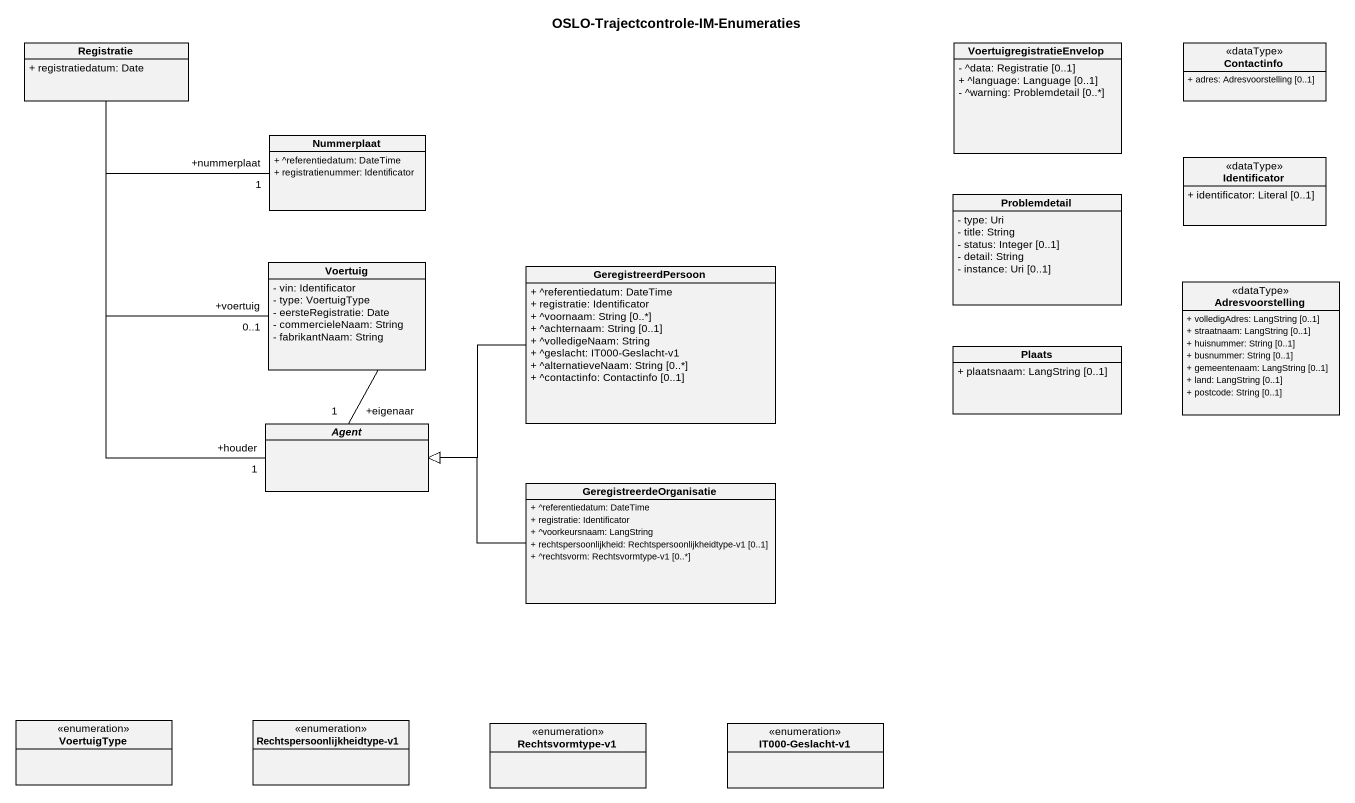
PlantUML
@startuml
title OSLO-Trajectcontrole-IM-Enumeraties
hide circle
hide empty members
skinparam classAttributeIconSize 0
class Registratie {
  + registratiedatum: Date
}
class VoertuigregistratieEnvelop {
  - ^data: Registratie [0..1]
  + ^language: Language [0..1]
  - ^warning: Problemdetail [0..*]
}
class Contactinfo <<dataType>> {
  + adres: Adresvoorstelling [0..1]
}
class Nummerplaat {
  + ^referentiedatum: DateTime
  + registratienummer: Identificator
}
class Problemdetail {
  - type: Uri
  - title: String
  - status: Integer [0..1]
  - detail: String
  - instance: Uri [0..1]
}
class Identificator <<dataType>> {
  + identificator: Literal [0..1]
}
class Voertuig {
  - vin: Identificator
  - type: VoertuigType
  - eersteRegistratie: Date
  - commercieleNaam: String
  - fabrikantNaam: String
}
class GeregistreerdPersoon {
  + ^referentiedatum: DateTime
  + registratie: Identificator
  + ^voornaam: String [0..*]
  + ^achternaam: String [0..1]
  + ^volledigeNaam: String
  + ^geslacht: IT000-Geslacht-v1
  + ^alternatieveNaam: String [0..*]
  + ^contactinfo: Contactinfo [0..1]
}
class Adresvoorstelling <<dataType>> {
  + volledigAdres: LangString [0..1]
  + straatnaam: LangString [0..1]
  + huisnummer: String [0..1]
  + busnummer: String [0..1]
  + gemeentenaam: LangString [0..1]
  + land: LangString [0..1]
  + postcode: String [0..1]
}
class Plaats {
  + plaatsnaam: LangString [0..1]
}
abstract class "Agent" as Agent_
class GeregistreerdeOrganisatie {
  + ^referentiedatum: DateTime
  + registratie: Identificator
  + ^voorkeursnaam: LangString
  + rechtspersoonlijkheid: Rechtspersoonlijkheidtype-v1 [0..1]
  + ^rechtsvorm: Rechtsvormtype-v1 [0..*]
}
enum VoertuigType
enum "Rechtspersoonlijkheidtype-v1" as Rechtspersoonlijkheidtype_v1
enum "Rechtsvormtype-v1" as Rechtsvormtype_v1
enum "IT000-Geslacht-v1" as IT000_Geslacht_v1
Registratie -right- "+nummerplaat\n1" Nummerplaat
Registratie -- "+voertuig\n0..1" Voertuig
Registratie -- "+houder\n1" Agent_
Voertuig -- "+eigenaar\n1" Agent_
GeregistreerdPersoon -left-|> Agent_
GeregistreerdeOrganisatie -left-|> Agent_
@enduml
